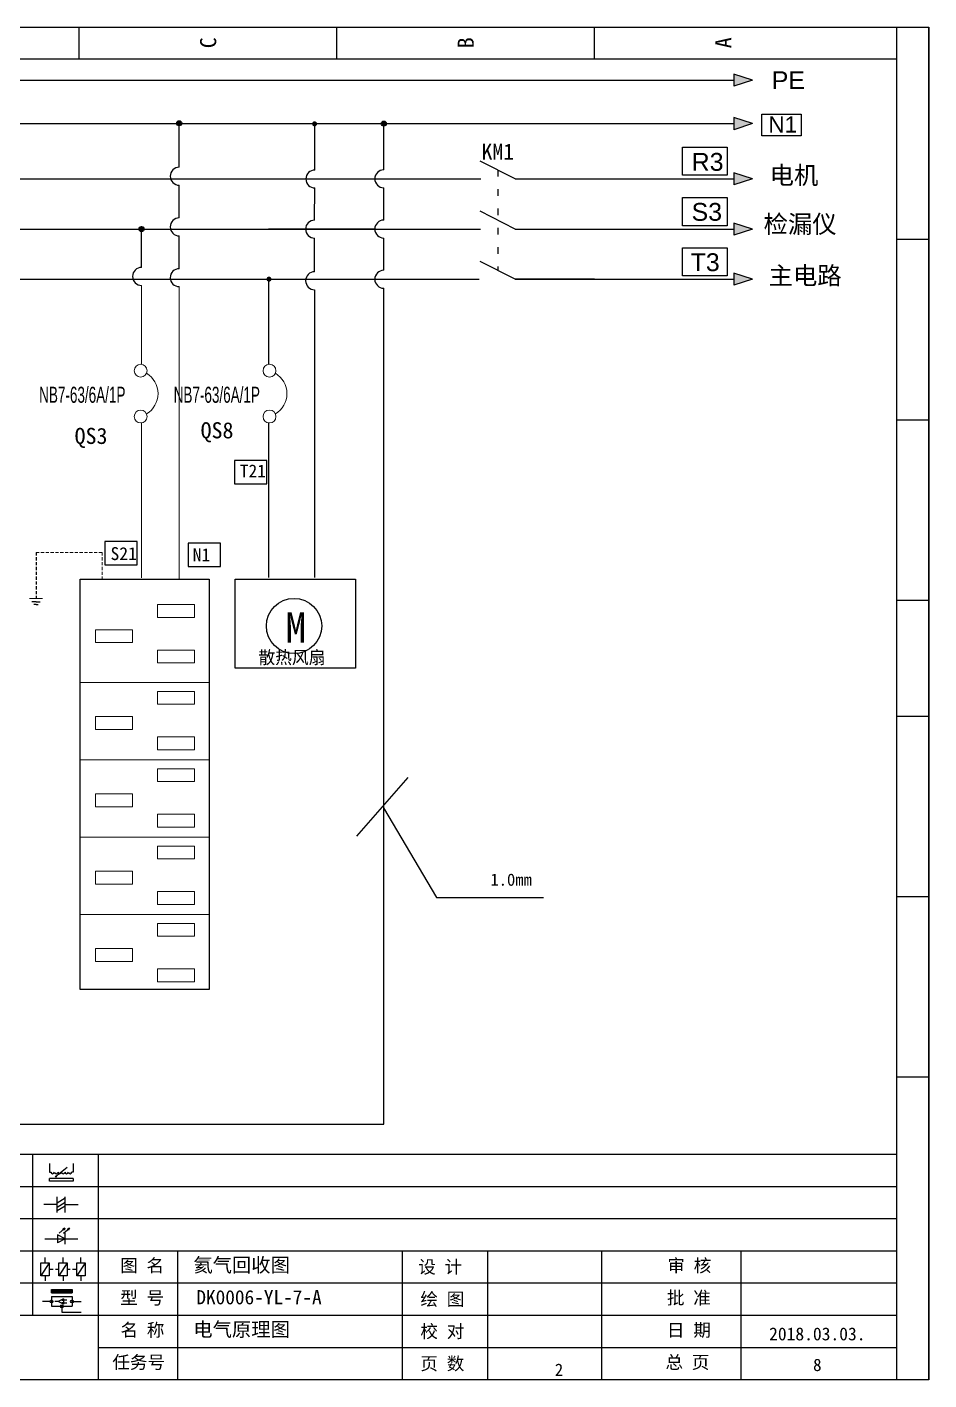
# Model space of a CAD drawing. Extents: x -21176 to 41123, y 80777 to 162275.
# Drawn here: x 38714.5 to 38854.5, y 81412.2 to 81622.2 of the extents above; entities that cross this region are included whole.
import ezdxf
from ezdxf.enums import TextEntityAlignment as Align

# ---------------------------------------------------------------- set-up
doc = ezdxf.new("R2010")
doc.units = 0
doc.header["$MEASUREMENT"] = 0
doc.linetypes.add('2', pattern=[15, 1, -2, 1, -2, 1, -2, 1, -2, 1, -2])
doc.linetypes.add('DASHED', pattern=[0.75, 0.5, -0.25])
doc.layers.add('MISC', color=2, linetype='Continuous')
doc.layers.add('SYMS', color=7, linetype='Continuous')
doc.styles.add('工程字', font='')
doc.styles.add('样式 0', font='')
doc.styles.add('样式 8', font='arial.ttf')
doc.styles.add('汉字', font='')
doc.styles.get('工程字').set_extended_font_data('SimSun')
doc.styles.get('样式 0').set_extended_font_data('KaiTi_GB2312')
doc.styles.get('汉字').set_extended_font_data('新宋体')

# ---------------------------------------------------------------- blocks, each defined once
blk = doc.blocks.new('WDDOT')
blk.add_hatch(color=256).paths.add_polyline_path([(0.5, 0, 1), (-0.5, 0, 1)])
blk.add_circle((0, 0), 0.5)
blk = doc.blocks.new('电容')
at = {"linetype": 'ByBlock'}
for p, q in [((-1756.08, -782.99), (-1756.08, -780.56)), ((-1754.86, -780.79), (-1756.08, -781.55)), ((-1754.86, -782.99), (-1754.86, -780.56)), ((-1756.08, -781.77), (-1758.13, -781.77)), ((-1754.86, -781.44), (-1756.08, -782.2)), ((-1754.86, -781.99), (-1756.08, -782.75)), ((-1754.86, -781.77), (-1752.81, -781.77))]:
    blk.add_line(p, q, dxfattribs=at)
blk = doc.blocks.new('发光二极管')
at = {"linetype": 'ByBlock'}
for p, q in [((-1755.78, -785.92), (-1754.89, -785.14)), ((-1754.89, -785.14), (-1755.2, -785.22)), ((-1755.2, -785.22), (-1755.01, -785.43)), ((-1755.08, -785.92), (-1754.18, -785.14)), ((-1754.89, -785.14), (-1755.01, -785.43)), ((-1754.18, -785.14), (-1754.49, -785.22)), ((-1754.49, -785.22), (-1754.31, -785.43)), ((-1754.18, -785.14), (-1754.31, -785.43)), ((-1758.01, -786.77), (-1752.89, -786.77)), ((-1754.84, -786.77), (-1756.04, -786.16)), ((-1756.04, -786.16), (-1756.04, -787.39)), ((-1754.84, -786.77), (-1756.04, -787.39)), ((-1754.84, -787.63), (-1754.84, -785.92))]:
    blk.add_line(p, q, dxfattribs=at)
blk = doc.blocks.new('比例电磁阀')
at = {"linetype": 'ByBlock'}
for p, q in [((-1757.26, -775.38), (-1757.26, -776.71)), ((-1757.26, -776.71), (-1757.05, -776.71)), ((-1754.5, -775.98), (-1756.35, -777.44)), ((-1753.58, -776.71), (-1753.8, -776.71)), ((-1753.58, -775.38), (-1753.58, -776.71)), ((-1753.6, -777.73), (-1757.25, -777.73)), ((-1757.25, -778.13), (-1757.25, -777.73)), ((-1753.6, -778.13), (-1757.25, -778.13)), ((-1756.35, -777.44), (-1756.25, -777.25)), ((-1756.35, -777.44), (-1756.15, -777.38)), ((-1756.15, -777.38), (-1756.25, -777.25)), ((-1753.6, -777.73), (-1753.6, -778.13))]:
    blk.add_line(p, q, dxfattribs=at)
for centre in [(-1756.78, -776.71), (-1756.24, -776.71), (-1755.7, -776.71), (-1755.15, -776.71), (-1754.61, -776.71), (-1754.07, -776.71)]:
    blk.add_arc(centre, 0.271, 180, 0, dxfattribs=at)
blk = doc.blocks.new('保安开关')
at = {"linetype": 'ByBlock'}
for p, q in [((-1757.33, -790.79), (-1758.6, -792.81)), ((-1757.96, -790.79), (-1757.96, -789.97)), ((-1754.54, -790.79), (-1755.81, -792.81)), ((-1755.17, -790.79), (-1755.17, -789.97)), ((-1751.75, -790.79), (-1753.02, -792.81)), ((-1752.39, -790.79), (-1752.39, -789.97)), ((-1757.96, -792.81), (-1757.96, -793.62)), ((-1757.33, -791.8), (-1756.72, -791.8)), ((-1756.35, -791.8), (-1755.89, -791.8)), ((-1755.17, -792.81), (-1755.17, -793.62)), ((-1754.52, -791.8), (-1754.06, -791.8)), ((-1753.69, -791.8), (-1753.08, -791.8)), ((-1752.39, -792.81), (-1752.39, -793.62))]:
    blk.add_line(p, q, dxfattribs=at)
for points in [[(-1758.6, -790.79), (-1757.33, -790.79), (-1757.33, -792.81), (-1758.6, -792.81)], [(-1755.81, -790.79), (-1754.54, -790.79), (-1754.54, -792.81), (-1755.81, -792.81)], [(-1753.02, -790.79), (-1751.75, -790.79), (-1751.75, -792.81), (-1753.02, -792.81)]]:
    blk.add_lwpolyline(points, close=True, dxfattribs=at)
blk = doc.blocks.new('接近开关')
at = {"linetype": 'ByBlock'}
h = blk.add_hatch(dxfattribs=at)
h.set_pattern_fill('ANSI31', color=256, scale=0.01, style=0)
h.set_pattern_definition([(45, (-89.131516, -30.795668), (-0.0224506403, 0.0224506403), [])])
h.paths.add_polyline_path([(-1516.96, -1123.35), (-1516.96, -1122.85), (-1513.76, -1122.85), (-1513.76, -1123.35)])
for p, q in [((-1516.96, -1123.35), (-1516.96, -1122.85)), ((-1516.96, -1122.85), (-1513.76, -1122.85)), ((-1516.96, -1123.35), (-1513.76, -1123.35)), ((-1513.76, -1122.85), (-1513.76, -1123.35)), ((-1517.18, -1124.71), (-1518.36, -1124.71)), ((-1516.96, -1123.95), (-1513.76, -1123.95)), ((-1516.96, -1123.95), (-1516.96, -1125.47)), ((-1516.96, -1125.47), (-1513.76, -1125.47)), ((-1515.91, -1124.71), (-1516.45, -1124.71)), ((-1515.11, -1124.31), (-1515.91, -1124.71)), ((-1515.11, -1125.11), (-1515.91, -1124.71)), ((-1515.33, -1124.53), (-1515.17, -1124.53)), ((-1515.33, -1124.88), (-1515.17, -1124.88)), ((-1515.25, -1124.45), (-1515.25, -1124.61)), ((-1515.11, -1124.31), (-1515.11, -1125.11)), ((-1515.11, -1124.48), (-1514.58, -1124.48)), ((-1515.11, -1124.94), (-1514.58, -1124.94)), ((-1513.76, -1123.95), (-1513.76, -1125.47)), ((-1513.54, -1124.71), (-1512.36, -1124.71)), ((-1515.36, -1125.69), (-1515.36, -1126.36)), ((-1515.36, -1126.36), (-1512.36, -1126.36))]:
    blk.add_line(p, q, dxfattribs=at)
for centre in [(-1516.96, -1124.71), (-1515.36, -1125.47), (-1513.76, -1124.71)]:
    blk.add_circle(centre, 0.225, dxfattribs=at)

msp = doc.modelspace()

# ---------------------------------------------------------------- hatches: boundary and pattern name
for points in [[(38824.21, 81608.109), (38827.129, 81607.174), (38824.21, 81606.238)], [(38738.508, 81607.224, 1), (38737.722, 81607.224, 1)], [(38770.27, 81607.174, 1), (38769.491, 81607.174, 1)], [(38824.21, 81599.543), (38827.129, 81598.608), (38824.21, 81597.673)], [(38824.21, 81591.747), (38827.129, 81590.812), (38824.21, 81589.876)], [(38732.668, 81590.812, 1), (38731.881, 81590.812, 1)], [(38824.21, 81583.951), (38827.129, 81583.015), (38824.21, 81582.08)]]:
    msp.add_hatch(color=256).paths.add_polyline_path(points)
h = msp.add_hatch(color=256)
edge = h.paths.add_edge_path()
edge.add_arc((38759.134, 81607.137), 0.393, 0, 360)
h = msp.add_hatch(color=256)
edge = h.paths.add_edge_path()
edge.add_arc((38752.055, 81583.036), 0.393, 0, 360)
at = {"layer": 'MISC'}
msp.add_hatch(color=256, dxfattribs=at).paths.add_polyline_path([(38824.21, 81614.873), (38827.129, 81613.938), (38824.21, 81613.003)])

# ---------------------------------------------------------------- linework, layer by layer
at = {"linetype": 'ByBlock'}
for p, q in [((38557.531, 81622.166, 550.938), (38854.531, 81622.166, 550.938)), ((38854.531, 81622.166, 550.938), (38854.531, 81412.166, 550.938)), ((38854.531, 81412.166, 550.938), (38854.531, 81622.166, 550.938)), ((38849.531, 81447.166, 550.938), (38562.531, 81447.166, 550.938)), ((38849.531, 81442.166, 550.938), (38562.531, 81442.166, 550.938)), ((38849.531, 81437.166, 550.938), (38562.531, 81437.166, 550.938)), ((38849.531, 81432.166, 550.938), (38562.531, 81432.166, 550.938)), ((38849.531, 81427.166, 550.938), (38562.531, 81427.166, 550.938)), ((38849.531, 81422.166, 550.938), (38562.531, 81422.166, 550.938)), ((38849.531, 81417.166, 550.938), (38725.554, 81417.166, 550.938)), ((38854.531, 81412.166, 550.938), (38557.531, 81412.166, 550.938))]:
    msp.add_line(p, q, dxfattribs=at)
for p, q in [((38827.129, 81607.174, 550.938), (38824.21, 81608.109, 550.938)), ((38824.21, 81608.109, 550.938), (38824.21, 81606.238, 550.938)), ((38641.883, 81607.174, 550.938), (38824.21, 81607.174, 550.938)), ((38827.129, 81607.174, 550.938), (38824.21, 81606.238, 550.938)), ((38790.306, 81598.608, 550.938), (38784.853, 81601.358, 550.938)), ((38659.158, 81598.608, 550.938), (38784.975, 81598.608, 550.938)), ((38790.306, 81598.608, 550.938), (38824.21, 81598.608, 550.938)), ((38827.129, 81598.608, 550.938), (38824.21, 81599.543, 550.938)), ((38824.21, 81599.543, 550.938), (38824.21, 81597.673, 550.938)), ((38827.129, 81598.608, 550.938), (38824.21, 81597.673, 550.938)), ((38790.306, 81590.812, 550.938), (38784.853, 81593.562, 550.938)), ((38827.129, 81590.812, 550.938), (38824.21, 81591.747, 550.938)), ((38824.21, 81591.747, 550.938), (38824.21, 81589.876, 550.938)), ((38659.158, 81590.812, 550.938), (38784.873, 81590.812, 550.938)), ((38790.306, 81590.812, 550.938), (38824.21, 81590.812, 550.938)), ((38827.129, 81590.812, 550.938), (38824.21, 81589.876, 550.938)), ((38790.306, 81583.015, 550.938), (38784.853, 81585.765, 550.938)), ((38659.158, 81583.015, 550.938), (38784.668, 81583.015, 550.938)), ((38790.306, 81583.015, 550.938), (38824.21, 81583.015, 550.938)), ((38827.129, 81583.015, 550.938), (38824.21, 81583.951, 550.938)), ((38824.21, 81583.951, 550.938), (38824.21, 81582.08, 550.938)), ((38827.129, 81583.015, 550.938), (38824.21, 81582.08, 550.938))]:
    msp.add_line(p, q)
at = {"color": 0, "ltscale": 2}
for p, q in [((38738.115, 81600.41, 550.938), (38738.115, 81607.424, 550.938)), ((38738.115, 81592.535, 550.938), (38738.115, 81597.621, 550.938)), ((38732.317, 81590.955, 550.938), (38731.923, 81590.955, 550.938)), ((38732.274, 81584.849, 550.938), (38732.274, 81590.812, 550.938)), ((38738.115, 81584.66, 550.938), (38738.115, 81589.746, 550.938)), ((38769.881, 81451.88, 550.938), (38769.881, 81581.621, 550.938))]:
    msp.add_line(p, q, dxfattribs=at)
at = {"color": 0, "lineweight": -2}
for p, q in [((38742.792, 81607.174, 550.938), (38759.135, 81607.174, 550.938)), ((38759.135, 81607.174, 550.938), (38759.135, 81599.974, 550.938)), ((38759.131, 81592.19, 550.938), (38759.181, 81597.187, 550.938)), ((38768.487, 81590.812, 550.938), (38751.972, 81590.812, 550.938)), ((38759.141, 81584.18, 550.938), (38759.131, 81589.401, 550.938)), ((38751.972, 81582.873, 550.938), (38751.972, 81569.807, 550.938)), ((38759.135, 81581.392, 550.938), (38759.135, 81536.707, 550.938)), ((38751.972, 81560.725, 550.938), (38751.972, 81536.707, 550.938)), ((38773.629, 81505.655, 550.938), (38765.625, 81496.553, 550.938)), ((38715.316, 81447.166, 550.938), (38715.316, 81422.166, 550.938)), ((38725.554, 81447.166, 550.938), (38725.554, 81412.25, 550.938)), ((38737.875, 81432.166, 550.938), (38737.875, 81412.25, 550.938)), ((38772.746, 81432.166, 550.938), (38772.746, 81412.166, 550.938)), ((38786.01, 81432.166, 550.938), (38786.01, 81412.166, 550.938)), ((38803.702, 81432.166, 550.938), (38803.702, 81412.166, 550.938)), ((38825.313, 81432.166, 550.938), (38825.313, 81412.166, 550.938))]:
    msp.add_line(p, q, dxfattribs=at)
at = {"color": 0}
for p, q in [((38769.881, 81600.002, 550.938), (38769.881, 81607.174, 550.938)), ((38769.881, 81592.206, 550.938), (38769.881, 81597.214, 550.938)), ((38769.881, 81584.41, 550.938), (38769.881, 81589.417, 550.938)), ((38802.623, 81583.015, 550.938), (38790.306, 81583.015, 550.938)), ((38670.098, 81451.88, 550.938), (38769.881, 81451.88, 550.938))]:
    msp.add_line(p, q, dxfattribs=at)
at = {"color": 6, "linetype": '2'}
msp.add_line((38787.58, 81599.983, 550.938), (38787.58, 81584.39, 550.938), dxfattribs=at)
at = {"linetype": 'Continuous', "lineweight": 0}
for p, q in [((38732.274, 81569.809, 550.938), (38732.274, 81582.061, 550.938)), ((38738.115, 81548.294, 550.938), (38738.115, 81581.871, 550.938)), ((38732.274, 81548.484, 550.938), (38732.274, 81560.722, 550.938)), ((38732.274, 81536.648, 550.938), (38732.274, 81548.484, 550.938)), ((38738.115, 81536.458, 550.938), (38738.115, 81548.294, 550.938))]:
    msp.add_line(p, q, dxfattribs=at)
at = {"color": 2, "linetype": 'DASHED'}
msp.add_line((38715.885, 81540.614, 550.938), (38715.885, 81533.459, 550.938), dxfattribs=at)
at = {"color": 2, "linetype": 'DASHED', "lineweight": 0}
for p, q in [((38715.885, 81540.614, 550.938), (38726.141, 81540.614, 550.938)), ((38726.141, 81540.614, 550.938), (38726.141, 81536.494, 550.938))]:
    msp.add_line(p, q, dxfattribs=at)
at = {"color": 2, "lineweight": 0}
for p, q in [((38715.885, 81533.459, 550.938), (38714.885, 81533.459, 550.938)), ((38715.9, 81533.45, 550.938), (38716.9, 81533.45, 550.938))]:
    msp.add_line(p, q, dxfattribs=at)
at = {"color": 2}
for p, q in [((38715.885, 81532.943, 550.938), (38715.219, 81532.943, 550.938)), ((38715.885, 81532.532, 550.938), (38715.545, 81532.532, 550.938)), ((38715.885, 81532.943, 550.938), (38716.551, 81532.943, 550.938)), ((38715.885, 81532.532, 550.938), (38716.224, 81532.532, 550.938))]:
    msp.add_line(p, q, dxfattribs=at)
at = {"lineweight": 0}
for p, q in [((38722.803, 81520.43, 550.938), (38742.677, 81520.43, 550.938)), ((38722.803, 81508.43, 550.938), (38742.677, 81508.43, 550.938)), ((38722.803, 81496.43, 550.938), (38742.677, 81496.43, 550.938)), ((38722.803, 81484.43, 550.938), (38742.677, 81484.43, 550.938))]:
    msp.add_line(p, q, dxfattribs=at)
at = {"linetype": 'ByBlock', "elevation": 550.938}
for points in [[(38722.531, 81622.166), (38722.531, 81617.166)], [(38762.531, 81622.166), (38762.531, 81617.166)], [(38802.531, 81622.166), (38802.531, 81617.166)], [(38849.531, 81412.166), (38849.531, 81622.166)], [(38849.531, 81617.166), (38557.531, 81617.166)], [(38854.531, 81589.166), (38849.531, 81589.166)], [(38854.531, 81561.166), (38849.531, 81561.166)], [(38854.531, 81533.166), (38849.531, 81533.166)], [(38854.531, 81515.166), (38849.531, 81515.166)], [(38854.531, 81487.166), (38849.531, 81487.166)], [(38854.531, 81459.166), (38849.531, 81459.166)]]:
    msp.add_lwpolyline(points, dxfattribs=at)
at = {"color": 1, "lineweight": -3, "elevation": 550.938}
for points in [[(38828.579, 81608.635), (38834.685, 81608.635), (38834.685, 81605.288), (38828.579, 81605.288)], [(38816.263, 81603.547), (38823.204, 81603.547), (38823.204, 81599.194), (38816.263, 81599.194)], [(38816.263, 81595.688), (38823.204, 81595.688), (38823.204, 81591.335), (38816.263, 81591.335)], [(38816.263, 81587.883), (38823.204, 81587.883), (38823.204, 81583.531), (38816.263, 81583.531)]]:
    msp.add_lwpolyline(points, close=True, dxfattribs=at)
at = {"color": 1, "ltscale": 2, "elevation": 550.938}
for points in [[(38751.706, 81554.875), (38746.683, 81554.875), (38746.683, 81551.271), (38751.706, 81551.271)], [(38731.589, 81542.31), (38726.567, 81542.31), (38726.567, 81538.706), (38731.589, 81538.706)], [(38744.532, 81542.045), (38739.51, 81542.045), (38739.51, 81538.44), (38744.532, 81538.44)]]:
    msp.add_lwpolyline(points, close=True, dxfattribs=at)
at = {"elevation": 550.938}
msp.add_lwpolyline([(38742.782, 81472.79), (38722.751, 81472.79), (38722.751, 81536.458), (38742.782, 81536.458)], close=True, dxfattribs=at)
at = {"color": 0, "lineweight": -2, "elevation": 550.938}
msp.add_lwpolyline([(38746.779, 81536.485), (38765.471, 81536.485), (38765.471, 81522.655), (38746.779, 81522.655)], close=True, dxfattribs=at)
at = {"lineweight": 0, "elevation": 550.938}
for points in [[(38734.769, 81530.524), (38734.769, 81532.525), (38740.513, 81532.525), (38740.513, 81530.524)], [(38725.136, 81526.622), (38725.136, 81528.622), (38730.88, 81528.622), (38730.88, 81526.622)], [(38734.769, 81523.465), (38734.769, 81525.465), (38740.513, 81525.465), (38740.513, 81523.465)], [(38734.769, 81517.04), (38734.769, 81519.041), (38740.513, 81519.041), (38740.513, 81517.04)], [(38725.136, 81513.138), (38725.136, 81515.139), (38730.88, 81515.139), (38730.88, 81513.138)], [(38734.769, 81509.981), (38734.769, 81511.982), (38740.513, 81511.982), (38740.513, 81509.981)], [(38734.769, 81505.04), (38734.769, 81507.041), (38740.513, 81507.041), (38740.513, 81505.04)], [(38725.136, 81501.138), (38725.136, 81503.139), (38730.88, 81503.139), (38730.88, 81501.138)], [(38734.769, 81497.981), (38734.769, 81499.982), (38740.513, 81499.982), (38740.513, 81497.981)], [(38734.769, 81493.04), (38734.769, 81495.041), (38740.513, 81495.041), (38740.513, 81493.04)], [(38725.136, 81489.138), (38725.136, 81491.139), (38730.88, 81491.139), (38730.88, 81489.138)], [(38734.769, 81485.981), (38734.769, 81487.982), (38740.513, 81487.982), (38740.513, 81485.981)], [(38734.769, 81481.04), (38734.769, 81483.041), (38740.513, 81483.041), (38740.513, 81481.04)], [(38725.136, 81477.138), (38725.136, 81479.139), (38730.88, 81479.139), (38730.88, 81477.138)], [(38734.769, 81473.981), (38734.769, 81475.982), (38740.513, 81475.982), (38740.513, 81473.981)]]:
    msp.add_lwpolyline(points, close=True, dxfattribs=at)
at = {"color": 0, "lineweight": -2, "elevation": 550.938}
msp.add_lwpolyline([(38769.854, 81500.968), (38778.08, 81487.045), (38794.671, 81487.045)], dxfattribs=at)
for centre, radius in [((38738.115, 81607.224, 550.938), 0.393), ((38769.881, 81607.174, 550.938), 0.389), ((38732.274, 81590.812, 550.938), 0.393)]:
    msp.add_circle(centre, radius)
at = {"lineweight": 0}
for centre in [(38732.126, 81568.82, 550.938), (38752.136, 81568.82, 550.938), (38732.126, 81561.711, 550.938), (38752.136, 81561.711, 550.938)]:
    msp.add_circle(centre, 1, dxfattribs=at)
at = {"color": 0, "lineweight": -2}
msp.add_circle((38755.947, 81529.198, 550.938), 4.292, dxfattribs=at)
at = {"color": 0, "ltscale": 2}
for centre in [(38738.115, 81599.015, 550.938), (38759.181, 81598.581, 550.938), (38769.881, 81598.608, 550.938), (38738.115, 81591.14, 550.938), (38759.131, 81590.795, 550.938), (38769.881, 81590.812, 550.938), (38732.274, 81583.455, 550.938), (38738.115, 81583.265, 550.938), (38759.141, 81582.786, 550.938), (38769.881, 81583.015, 550.938)]:
    msp.add_arc(centre, 1.394, 90, 270, dxfattribs=at)
at = {"lineweight": 0}
for centre in [(38731.132, 81565.266, 550.938), (38751.143, 81565.266, 550.938)]:
    msp.add_arc(centre, 3.691, 301.18201, 58.81799, dxfattribs=at)
at = {"layer": 'MISC'}
for p, q in [((38827.129, 81613.938, 550.938), (38824.21, 81614.873, 550.938)), ((38824.21, 81614.873, 550.938), (38824.21, 81613.003, 550.938)), ((38585.893, 81613.938, 550.938), (38824.21, 81613.938, 550.938)), ((38827.129, 81613.938, 550.938), (38824.21, 81613.003, 550.938))]:
    msp.add_line(p, q, dxfattribs=at)

# ---------------------------------------------------------------- block references
at = {"linetype": 'ByBlock'}
for name, p in [('比例电磁阀', (40475.243, 82221.147, 550.938)), ('电容', (40475.243, 82221.147, 550.938)), ('发光二极管', (40475.243, 82220.858, 550.938)), ('保安开关', (40475.243, 82221.147, 550.938)), ('接近开关', (40235.243, 82549.063, 550.938))]:
    msp.add_blockref(name, p, dxfattribs=at)
at = {"layer": 'SYMS', "lineweight": -3}
for p, xscale, yscale, zscale in [((38769.881, 81607.174, 550.938), 0.4949999999998909, 0.4949999999998909, 0.4949999999998909), ((38732.317, 81590.955, 550.938), 0.5, 0.5, 0.5)]:
    msp.add_blockref('WDDOT', p, dxfattribs=dict(at, xscale=xscale, yscale=yscale, zscale=zscale))

# ---------------------------------------------------------------- texts
at = {"color": 0}
msp.add_text('1.0mm', height=1.89, dxfattribs=at).set_placement((38786.44, 81488.877, 550.938))
at = {"linetype": 'ByBlock', "char_height": 2.5, "width": 5, "attachment_point": 1, "rotation": 90}
for s, insert in [('{\\fKaiTi_GB2312|b0|i0|c134|p0;C}', (38741.36, 81618.873, 550.938)), ('{\\fKaiTi_GB2312|b0|i0|c134|p0;B}', (38781.36, 81618.873, 550.938)), ('{\\fKaiTi_GB2312|b0|i0|c134|p0;A}', (38821.36, 81618.873, 550.938))]:
    msp.add_mtext(s, dxfattribs=dict(at, insert=insert))
at = {"attachment_point": 1}
for s, insert, char_height, width, style in [('N1', (38829.6, 81608.292, 550.938), 2.5, 4.96666, '样式 8'), ('KM1', (38785.062, 81604.069, 550.938), 2.475, 1.87004, '工程字'), ('R3', (38817.69, 81602.628, 550.938), 2.772, 4.96666, '样式 8'), ('S3', (38817.673, 81594.864, 550.938), 2.772, 4.96666, '样式 8'), ('T3', (38817.523, 81587.05, 550.938), 2.772, 4.96666, '样式 8'), ('氦气回收图', (38740.302, 81431.106, 550.938), 2.2, 75.3177, '汉字'), ('{\\fKaiTi_GB2312|b0|i0|c134|p49;DK0006-YL-7-A}', (38740.78, 81426.106, 550.938), 2.2, 75.3177, '汉字')]:
    msp.add_mtext(s, dxfattribs=dict(at, insert=insert, char_height=char_height, width=width, style=style))
for s, insert, char_height, width in [('{\\fSimSun|b0|i0|c134|p2;电机}', (38829.793, 81600.546, 550.938), 2.772, 15.27425), ('{\\fSimSun|b0|i0|c134|p2;检漏仪}', (38828.858, 81592.973, 550.938), 2.772, 19.43687), ('{\\fSimSun|b0|i0|c134|p2;主电路}', (38829.635, 81584.972, 550.938), 2.772, 15.27425), ('{\\fKaiTi_GB2312|b0|i0|c134|p49;电气原理图}', (38740.297, 81421.113, 550.938), 2.2, 75.3177), ('{\\fKaiTi_GB2312|b0|i0|c134|p49;2018.03.03.}', (38829.712, 81420.312, 550.938), 2, 60.2542), ('{\\fKaiTi_GB2312|b0|i0|c134|p49;8}', (38836.546, 81415.463, 550.938), 1.92, 75.3177), ('{\\fKaiTi_GB2312|b0|i0|c134|p49;2}', (38796.437, 81414.705, 550.938), 1.92, 75.3177)]:
    msp.add_mtext(s, dxfattribs=dict(at, insert=insert, char_height=char_height, width=width))
at = {"lineweight": 0, "char_height": 2.5, "width": 101.05579, "attachment_point": 1}
for s, insert in [('QS3', (38721.871, 81559.955, 550.938)), ('QS8', (38741.437, 81560.825, 550.938))]:
    msp.add_mtext(s, dxfattribs=dict(at, insert=insert))
at = {"color": 0, "lineweight": -2, "attachment_point": 1}
for s, insert, char_height, width in [('M', (38754.625, 81531.308, 550.938), 4.706, 4.96215), ('散热风扇', (38750.42, 81525.325, 550.938), 2, 11.77848)]:
    msp.add_mtext(s, dxfattribs=dict(at, insert=insert, char_height=char_height, width=width))
at = {"char_height": 2, "attachment_point": 1, "style": '汉字'}
for s, insert in [('{\\fKaiTi_GB2312|b0|i0|c134|p0;图 名}', (38728.948, 81430.921, 550.938)), ('{\\fKaiTi_GB2312|b0|i0|c134|p0;设 计}', (38775.237, 81430.706, 550.938)), ('{\\fKaiTi_GB2312|b0|i0|c134|p0;审 核}', (38813.916, 81430.915, 550.938)), ('{\\fKaiTi_GB2312|b0|i0|c134|p0;型 号}', (38728.948, 81425.921, 550.938)), ('{\\fKaiTi_GB2312|b0|i0|c134|p0;绘 图}', (38775.565, 81425.706, 550.938)), ('{\\fKaiTi_GB2312|b0|i0|c134|p0;批 准}', (38813.846, 81425.915, 550.938)), ('{\\fKaiTi_GB2312|b0|i0|c134|p0;名 称}', (38728.999, 81420.921, 550.938)), ('{\\fKaiTi_GB2312|b0|i0|c134|p0;校 对}', (38775.565, 81420.706, 550.938)), ('{\\fKaiTi_GB2312|b0|i0|c134|p0;日 期}', (38813.846, 81420.915, 550.938)), ('{\\fKaiTi_GB2312|b0|i0|c134|p0;任务号}', (38727.73, 81415.915, 550.938)), ('{\\fKaiTi_GB2312|b0|i0|c134|p0;页 数}', (38775.565, 81415.706, 550.938)), ('{\\fKaiTi_GB2312|b0|i0|c134|p0;总 页}', (38813.618, 81415.915, 550.938))]:
    msp.add_mtext(s, dxfattribs=dict(at, insert=insert))
at = {"color": 0, "lineweight": 0, "style": '样式 8', "width": 0.6}
for p in [(38729.766, 81563.839, 550.938), (38750.65, 81563.839, 550.938)]:
    msp.add_attdef('NB7-63/6A/1P', text='', height=2.5, dxfattribs=at).set_placement(p, align=Align.RIGHT)
at = {"layer": 'MISC', "insert": (38830.124, 81615.307, 550.938), "char_height": 2.772, "width": 4.96666, "attachment_point": 1, "style": '样式 8'}
msp.add_mtext('PE', dxfattribs=at)
at = {"layer": 'MISC', "color": 0, "char_height": 2, "width": 5.01683, "attachment_point": 1, "style": '样式 0'}
for s, insert in [('T21', (38747.51, 81554.259, 550.938)), ('S21', (38727.455, 81541.431, 550.938)), ('N1', (38740.215, 81541.25, 550.938))]:
    msp.add_mtext(s, dxfattribs=dict(at, insert=insert))

doc.saveas('drawing.dxf')
